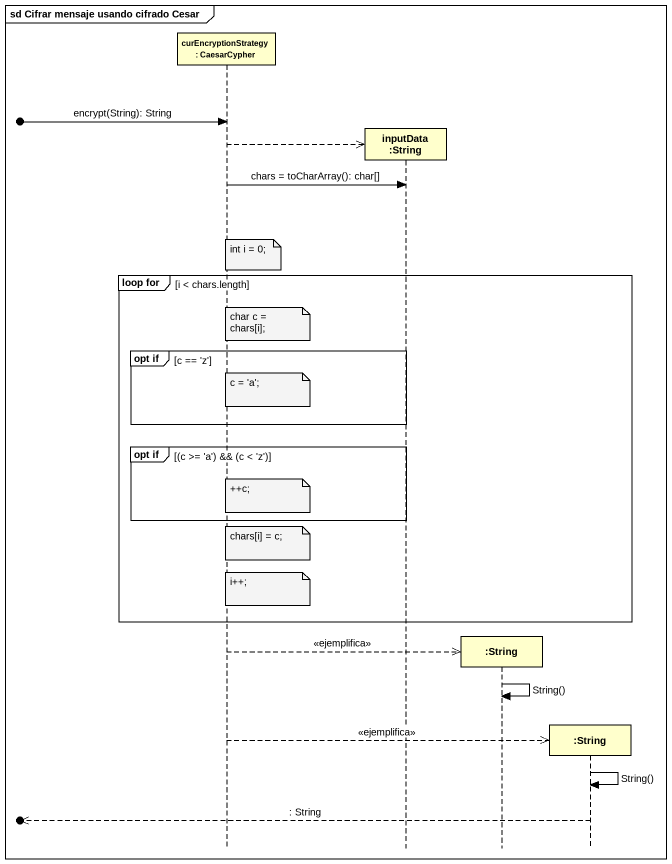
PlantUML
@startuml
mainframe sd Cifrar mensaje usando cifrado Cesar
hide footbox
participant "curEncryptionStrategy : CaesarCypher" as curEncryptionStrategy
participant "inputData :String" as inputData_String
participant ":String" as String
participant ":String" as String_2

[o-> curEncryptionStrategy : encrypt(String): String
curEncryptionStrategy -->> inputData_String **
curEncryptionStrategy -> inputData_String : chars = toCharArray(): char[]
note over curEncryptionStrategy : int i = 0;
group loop for [i < chars.length]
  note over curEncryptionStrategy : char c = chars[i];
  group opt if [c == 'z']
    note over curEncryptionStrategy : c = 'a';
  end
  group opt if [(c >= 'a') && (c < 'z')]
    note over curEncryptionStrategy : ++c;
  end
  note over curEncryptionStrategy : chars[i] = c;
  note over curEncryptionStrategy : i++;
end
curEncryptionStrategy -->> String ** : <<ejemplifica>>
String -> String : String()
curEncryptionStrategy -->> String_2 ** : <<ejemplifica>>
String_2 -> String_2 : String()
[o<<-- String_2 : : String
@enduml
